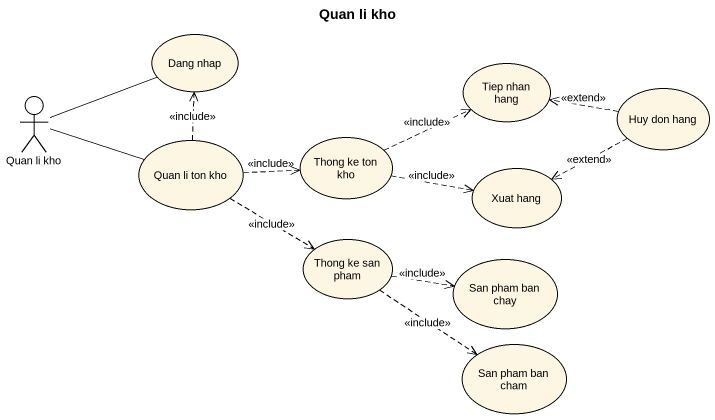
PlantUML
@startuml
title Quan li kho
usecase "Dang nhap" as Dang_nhap
actor "Quan li kho" as Quan_li_kho
usecase "Tiep nhan hang" as Tiep_nhan_hang
usecase "Huy don hang" as Huy_don_hang
usecase "Quan li ton kho" as Quan_li_ton_kho
usecase "Thong ke ton kho" as Thong_ke_ton_kho
usecase "Xuat hang" as Xuat_hang
usecase "Thong ke san pham" as Thong_ke_san_pham
usecase "San pham ban chay" as San_pham_ban_chay
usecase "San pham ban cham" as San_pham_ban_cham
Quan_li_kho -right- Dang_nhap
Quan_li_kho -right- Quan_li_ton_kho
Huy_don_hang .left.> Tiep_nhan_hang : <<extend>>
Huy_don_hang .left.> Xuat_hang : <<extend>>
Quan_li_ton_kho .up.> Dang_nhap : <<include>>
Quan_li_ton_kho .right.> Thong_ke_ton_kho : <<include>>
Quan_li_ton_kho ..> Thong_ke_san_pham : <<include>>
Thong_ke_ton_kho .right.> Tiep_nhan_hang : <<include>>
Thong_ke_ton_kho .right.> Xuat_hang : <<include>>
Thong_ke_san_pham .right.> San_pham_ban_chay : <<include>>
Thong_ke_san_pham ..> San_pham_ban_cham : <<include>>
@enduml
